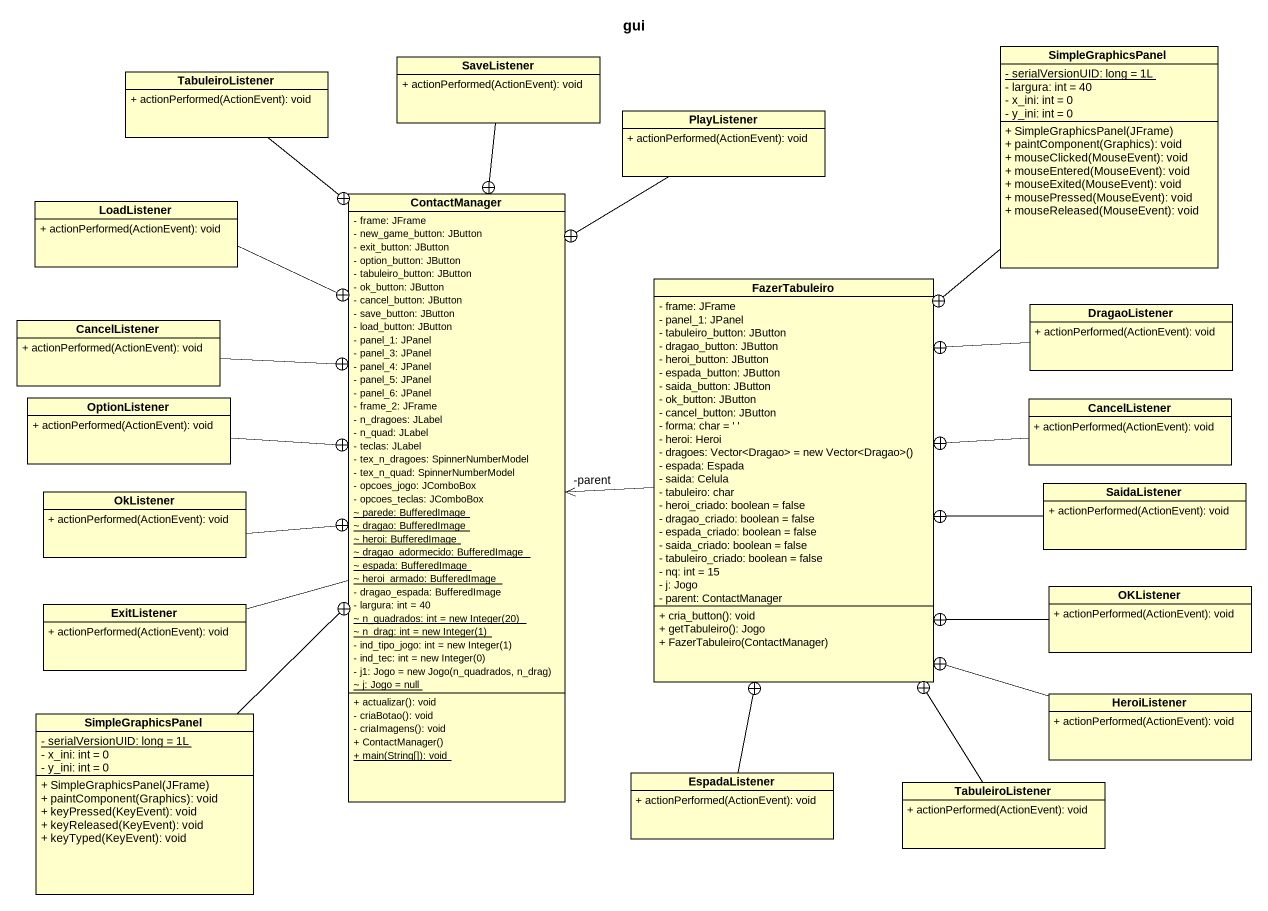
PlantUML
@startuml
title gui
hide circle
hide empty members
skinparam classAttributeIconSize 0
class SaveListener {
  + actionPerformed(ActionEvent): void
}
class SimpleGraphicsPanel {
  {static} - serialVersionUID: long = 1L
  - largura: int = 40
  - x_ini: int = 0
  - y_ini: int = 0
  + SimpleGraphicsPanel(JFrame)
  + paintComponent(Graphics): void
  + mouseClicked(MouseEvent): void
  + mouseEntered(MouseEvent): void
  + mouseExited(MouseEvent): void
  + mousePressed(MouseEvent): void
  + mouseReleased(MouseEvent): void
}
class TabuleiroListener {
  + actionPerformed(ActionEvent): void
}
class PlayListener {
  + actionPerformed(ActionEvent): void
}
class LoadListener {
  + actionPerformed(ActionEvent): void
}
class ContactManager {
  - frame: JFrame
  - new_game_button: JButton
  - exit_button: JButton
  - option_button: JButton
  - tabuleiro_button: JButton
  - ok_button: JButton
  - cancel_button: JButton
  - save_button: JButton
  - load_button: JButton
  - panel_1: JPanel
  - panel_3: JPanel
  - panel_4: JPanel
  - panel_5: JPanel
  - panel_6: JPanel
  - frame_2: JFrame
  - n_dragoes: JLabel
  - n_quad: JLabel
  - teclas: JLabel
  - tex_n_dragoes: SpinnerNumberModel
  - tex_n_quad: SpinnerNumberModel
  - opcoes_jogo: JComboBox
  - opcoes_teclas: JComboBox
  {static} ~ parede: BufferedImage
  {static} ~ dragao: BufferedImage
  {static} ~ heroi: BufferedImage
  {static} ~ dragao_adormecido: BufferedImage
  {static} ~ espada: BufferedImage
  {static} ~ heroi_armado: BufferedImage
  - dragao_espada: BufferedImage
  - largura: int = 40
  {static} {field} ~ n_quadrados: int = new Integer(20)
  {static} {field} ~ n_drag: int = new Integer(1)
  {field} - ind_tipo_jogo: int = new Integer(1)
  {field} - ind_tec: int = new Integer(0)
  {field} - j1: Jogo = new Jogo(n_quadrados, n_drag)
  {static} ~ j: Jogo = null
  + actualizar(): void
  - criaBotao(): void
  - criaImagens(): void
  + ContactManager()
  {static} + main(String[]): void
}
class FazerTabuleiro {
  - frame: JFrame
  - panel_1: JPanel
  - tabuleiro_button: JButton
  - dragao_button: JButton
  - heroi_button: JButton
  - espada_button: JButton
  - saida_button: JButton
  - ok_button: JButton
  - cancel_button: JButton
  - forma: char = ' '
  - heroi: Heroi
  {field} - dragoes: Vector<Dragao> = new Vector<Dragao>()
  - espada: Espada
  - saida: Celula
  - tabuleiro: char
  - heroi_criado: boolean = false
  - dragao_criado: boolean = false
  - espada_criado: boolean = false
  - saida_criado: boolean = false
  - tabuleiro_criado: boolean = false
  - nq: int = 15
  - j: Jogo
  - parent: ContactManager
  + cria_button(): void
  + getTabuleiro(): Jogo
  + FazerTabuleiro(ContactManager)
}
class CancelListener {
  + actionPerformed(ActionEvent): void
}
class DragaoListener {
  + actionPerformed(ActionEvent): void
}
class OptionListener {
  + actionPerformed(ActionEvent): void
}
class "CancelListener" as CancelListener_2 {
  + actionPerformed(ActionEvent): void
}
class OkListener {
  + actionPerformed(ActionEvent): void
}
class SaidaListener {
  + actionPerformed(ActionEvent): void
}
class OKListener {
  + actionPerformed(ActionEvent): void
}
class ExitListener {
  + actionPerformed(ActionEvent): void
}
class "SimpleGraphicsPanel" as SimpleGraphicsPanel_2 {
  {static} - serialVersionUID: long = 1L
  - x_ini: int = 0
  - y_ini: int = 0
  + SimpleGraphicsPanel(JFrame)
  + paintComponent(Graphics): void
  + keyPressed(KeyEvent): void
  + keyReleased(KeyEvent): void
  + keyTyped(KeyEvent): void
}
class HeroiListener {
  + actionPerformed(ActionEvent): void
}
class EspadaListener {
  + actionPerformed(ActionEvent): void
}
class "TabuleiroListener" as TabuleiroListener_2 {
  + actionPerformed(ActionEvent): void
}
SaveListener --+ ContactManager
SimpleGraphicsPanel --+ FazerTabuleiro
TabuleiroListener --+ ContactManager
PlayListener --+ ContactManager
LoadListener --+ ContactManager
FazerTabuleiro -left-> "-parent" ContactManager
CancelListener -right-+ ContactManager
DragaoListener -left-+ FazerTabuleiro
OptionListener -right-+ ContactManager
CancelListener_2 -left-+ FazerTabuleiro
OkListener -right-+ ContactManager
SaidaListener -left-+ FazerTabuleiro
OKListener -left-+ FazerTabuleiro
ExitListener -right- ContactManager
SimpleGraphicsPanel_2 -up-+ ContactManager
HeroiListener -up-+ FazerTabuleiro
EspadaListener -up-+ FazerTabuleiro
TabuleiroListener_2 -up-+ FazerTabuleiro
@enduml
